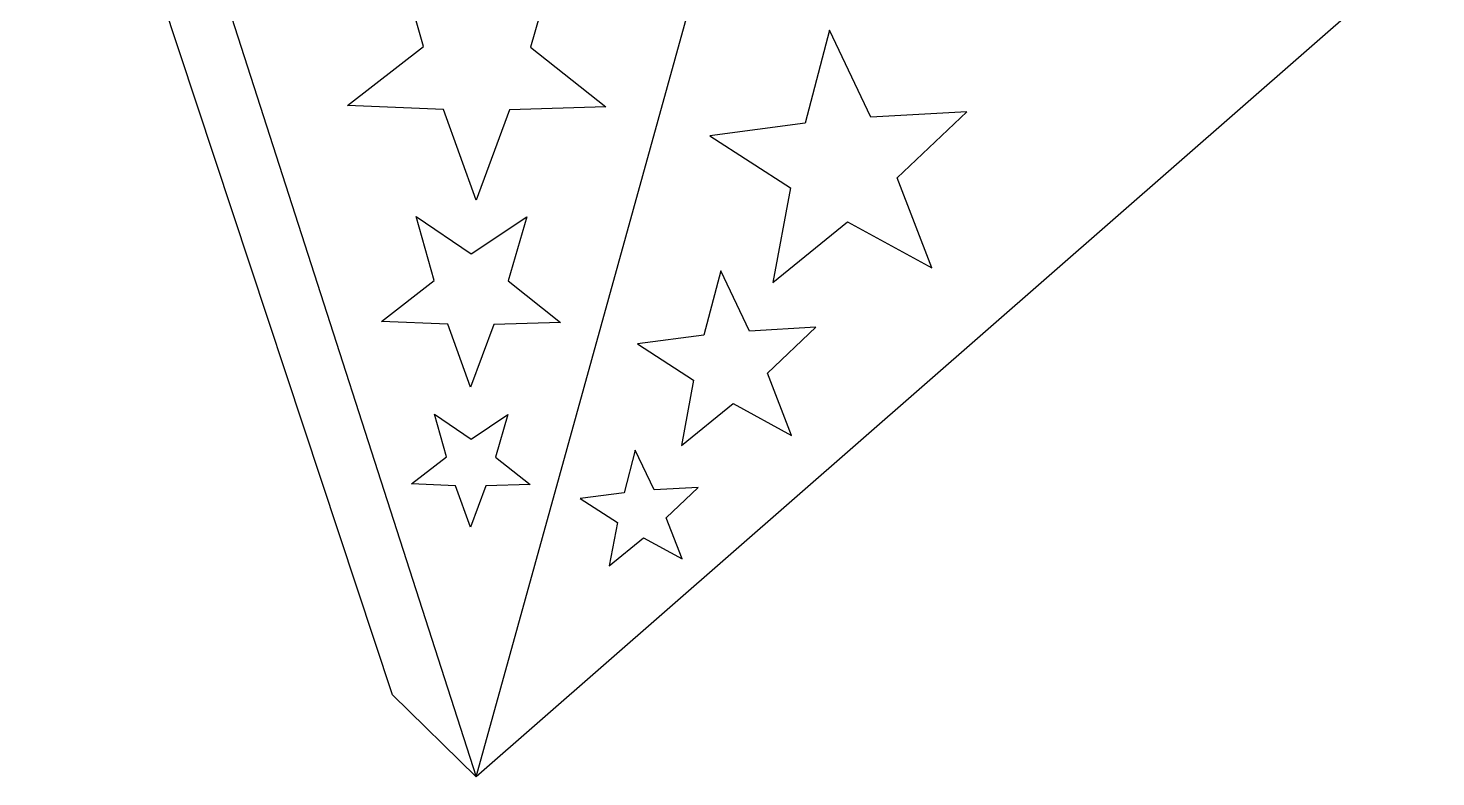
# Model space of a CAD drawing. Extents: x -494 to 784, y 11 to 1214.
# Drawn here: x 295.7 to 784.5, y 11.2 to 270.9 of the extents above; entities that cross this region are included whole.
import ezdxf

# ---------------------------------------------------------------- set-up
doc = ezdxf.new("R2010")
doc.units = 0
doc.layers.add('Layer_1', color=7, linetype='CONTINUOUS')

msp = doc.modelspace()

# ---------------------------------------------------------------- linework, layer by layer
at = {"layer": 'Layer_1', "color": 3}
for p, q in [((451.227394, 11.18015), (783.591218, 1209.841141)), ((315.452559, 432.331802), (451.227394, 11.18015))]:
    msp.add_line(p, q, dxfattribs=at)
at = {"layer": 'Layer_1', "color": 7}
for p, q in [((422.17161, 39.646914), (295.663941, 421.00372)), ((784.493806, 302.276391), (451.227397, 11.180149)), ((432.900607, 264.534579), (423.935683, 296.688518)), ((479.359516, 296.396704), (470.056485, 264.338943)), ((573.989072, 270.157892), (565.455073, 237.886895)), ((588.32056, 240.010676), (573.989072, 270.157892)), ((406.531214, 244.067489), (432.900607, 264.534579)), ((470.056485, 264.338943), (496.20889, 243.595318)), ((439.881753, 242.657542), (406.531214, 244.067489)), ((451.198519, 211.254088), (439.881753, 242.657542)), ((462.845357, 242.536631), (451.198519, 211.254088)), ((496.20889, 243.595318), (462.845357, 242.536631)), ((621.649245, 241.86665), (588.32056, 240.010676)), ((597.406232, 218.920582), (621.649245, 241.86665)), ((565.455073, 237.886895), (532.354693, 233.572838)), ((532.354693, 233.572838), (560.40908, 215.484236)), ((560.40908, 215.484236), (554.283428, 182.670782)), ((609.470501, 187.796636), (597.406232, 218.920582)), ((430.394147, 205.615275), (449.539152, 192.612881)), ((436.609614, 183.322646), (430.394147, 205.615275)), ((449.539152, 192.612881), (468.820014, 205.412958)), ((468.820014, 205.412958), (462.370135, 183.18701)), ((554.283428, 182.670782), (580.155991, 203.762407)), ((580.155991, 203.762407), (609.470501, 187.796636)), ((536.170116, 186.738172), (530.253413, 164.364386)), ((546.106271, 165.836823), (536.170116, 186.738172)), ((418.327465, 169.13262), (436.609614, 183.322646)), ((462.370135, 183.18701), (480.501844, 168.805259)), ((441.449708, 168.155091), (418.327465, 169.13262)), ((449.295729, 146.382779), (441.449708, 168.155091)), ((457.370592, 168.071261), (449.295729, 146.382779)), ((480.501844, 168.805259), (457.370592, 168.071261)), ((569.213363, 167.123587), (546.106271, 165.836823)), ((552.405454, 151.214862), (569.213363, 167.123587)), ((530.253413, 164.364386), (507.304608, 161.373409)), ((507.304608, 161.373409), (526.754978, 148.832411)), ((526.754978, 148.832411), (522.508006, 126.082534)), ((560.769725, 129.636336), (552.405454, 151.214862)), ((436.787731, 136.948627), (449.456491, 128.344596)), ((440.900671, 122.196999), (436.787731, 136.948627)), ((522.508006, 126.082534), (540.445698, 140.705557)), ((540.445698, 140.705557), (560.769725, 129.636336)), ((449.456491, 128.344596), (462.215152, 136.814748)), ((462.215152, 136.814748), (457.947095, 122.107245)), ((506.506115, 124.533783), (502.590875, 109.728451)), ((513.081134, 110.702802), (506.506115, 124.533783)), ((428.802885, 112.80708), (440.900671, 122.196999)), ((457.947095, 122.107245), (469.945331, 112.590457)), ((444.103491, 112.160223), (428.802885, 112.80708)), ((469.945331, 112.590457), (454.638764, 112.104751)), ((449.295412, 97.752903), (444.103491, 112.160223)), ((454.638764, 112.104751), (449.295412, 97.752903)), ((502.590875, 109.728451), (487.405038, 107.749242)), ((487.405038, 107.749242), (500.275867, 99.450529)), ((528.371713, 111.554288), (513.081134, 110.702802)), ((517.249471, 101.027061), (528.371713, 111.554288)), ((500.275867, 99.450529), (497.465532, 84.396329)), ((522.784332, 86.747974), (517.249471, 101.027061)), ((497.465532, 84.396329), (509.335382, 94.072773)), ((509.335382, 94.072773), (522.784332, 86.747974)), ((451.227397, 11.180149), (422.17161, 39.646914))]:
    msp.add_line(p, q, dxfattribs=at)

doc.saveas('drawing.dxf')
